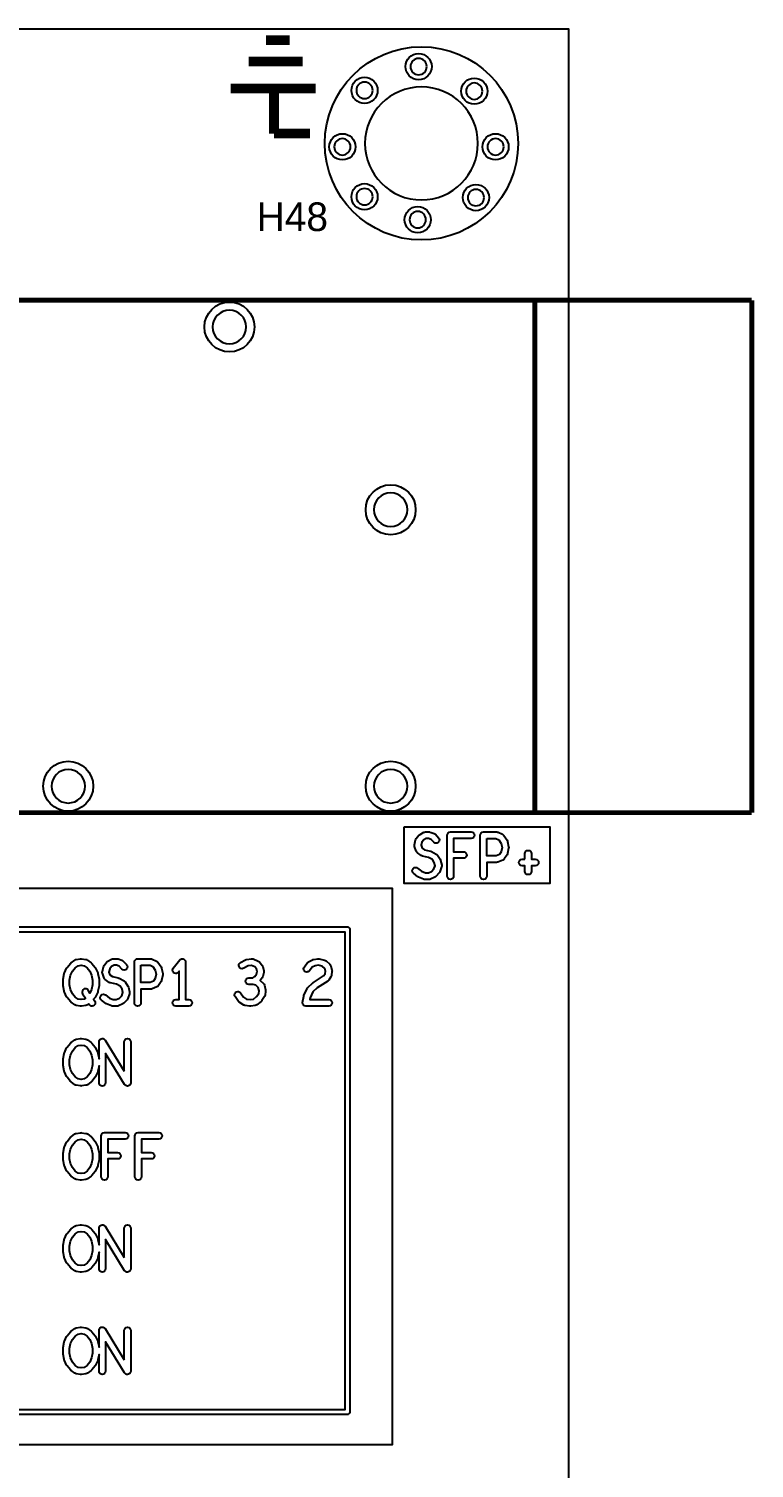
# Model space of a CAD drawing. Extents: x 0 to 260, y 0 to 180.
# Drawn here: x 237.26 to 259.76, y 135.68 to 180.34 of the extents above; entities that cross this region are included whole.
import ezdxf

# ---------------------------------------------------------------- set-up
doc = ezdxf.new("R2010")
doc.units = 0
for name, color, linetype in [('BG_DRILLHOLE', 193, 'CONTINUOUS'), ('BG_OUTLINE', 253, 'CONTINUOUS'), ('BG_SILKSCREEN_TOP', 6, 'CONTINUOUS'), ('PG_SILKSCREEN_TOP', 254, 'CONTINUOUS'), ('PIN_TOP', 96, 'CONTINUOUS'), ('RD_SILKSCREEN_TOP', 85, 'CONTINUOUS')]:
    doc.layers.add(name, color=color, linetype=linetype)

msp = doc.modelspace()

# ---------------------------------------------------------------- linework, layer by layer
at = {"layer": 'BG_DRILLHOLE'}
for points in [[(249.60834, 179.16652, 1), (249.10034, 179.16652, 1)], [(247.93194, 178.42992, 1), (247.42394, 178.42992, 1)], [(251.33554, 178.40452, 1), (250.82754, 178.40452, 1)], [(251.19584, 176.784, 1), (247.69064, 176.784, 1)], [(247.24614, 176.67732, 1), (246.73814, 176.67732, 1)], [(251.99594, 176.67732, 1), (251.48794, 176.67732, 1)], [(247.93194, 175.12792, 1), (247.42394, 175.12792, 1)], [(251.38634, 175.10252, 1), (250.87834, 175.10252, 1)], [(249.58294, 174.41672, 1), (249.07494, 174.41672, 1)], [(244.008402, 171.087034, 1), (242.967002, 171.087034, 1)], [(249.009662, 165.417754, 1), (247.968262, 165.417754, 1)], [(239.009682, 156.837634, 1), (237.968282, 156.837634, 1)], [(249.009662, 156.837634, 1), (247.968262, 156.837634, 1)]]:
    msp.add_lwpolyline(points, format="xyb", close=True, dxfattribs=at)
at = {"layer": 'BG_OUTLINE'}
msp.add_lwpolyline([(0, 180.34), (254, 180.34), (254, 0), (0, 0)], close=True, dxfattribs=at)
at = {"layer": 'BG_SILKSCREEN_TOP'}
for points in [[(248.90984, 155.581858), (253.42342, 155.581858), (253.42342, 153.818844), (248.90984, 153.818844)], [(251.471938, 155.215844), (251.754132, 155.215844), (251.844048, 155.17368), (251.918216, 155.065476), (251.94387, 154.936444), (251.917962, 154.80665), (251.861574, 154.722068), (251.756418, 154.678126), (251.471938, 154.678126)], [(218.694, 153.67), (248.539, 153.67), (248.539, 136.398), (218.694, 136.398)], [(226.343972, 152.3238), (247.0658, 152.3238), (247.0658, 137.4902), (226.343972, 137.4902)], [(240.742978, 151.2824), (241.025172, 151.2824), (241.115088, 151.240236), (241.189256, 151.132032), (241.21491, 151.003), (241.189002, 150.873206), (241.132614, 150.788624), (241.027458, 150.744682), (240.742978, 150.744682)], [(238.790988, 148.789644), (238.887, 148.80463), (238.983012, 148.789644), (239.070388, 148.72716), (239.155478, 148.620988), (239.213136, 148.495004), (239.2426, 148.347176), (239.2426, 148.197824), (239.213136, 148.049996), (239.155478, 147.924012), (239.070388, 147.81784), (238.983012, 147.755356), (238.887, 147.74037), (238.790988, 147.755356), (238.703612, 147.81784), (238.618522, 147.924012), (238.560864, 148.049996), (238.5314, 148.197824), (238.5314, 148.347176), (238.560864, 148.495004), (238.618522, 148.620988), (238.703612, 148.72716)], [(238.790988, 145.868644), (238.887, 145.88363), (238.983012, 145.868644), (239.070388, 145.80616), (239.155478, 145.699988), (239.213136, 145.574004), (239.2426, 145.426176), (239.2426, 145.276824), (239.213136, 145.128996), (239.155478, 145.003012), (239.070388, 144.89684), (238.983012, 144.834356), (238.887, 144.81937), (238.790988, 144.834356), (238.703612, 144.89684), (238.618522, 145.003012), (238.560864, 145.128996), (238.5314, 145.276824), (238.5314, 145.426176), (238.560864, 145.574004), (238.618522, 145.699988), (238.703612, 145.80616)], [(238.790988, 143.011144), (238.887, 143.02613), (238.983012, 143.011144), (239.070388, 142.94866), (239.155478, 142.842488), (239.213136, 142.716504), (239.2426, 142.568676), (239.2426, 142.419324), (239.213136, 142.271496), (239.155478, 142.145512), (239.070388, 142.03934), (238.983012, 141.976856), (238.887, 141.96187), (238.790988, 141.976856), (238.703612, 142.03934), (238.618522, 142.145512), (238.560864, 142.271496), (238.5314, 142.419324), (238.5314, 142.568676), (238.560864, 142.716504), (238.618522, 142.842488), (238.703612, 142.94866)], [(238.790988, 139.836144), (238.887, 139.85113), (238.983012, 139.836144), (239.070388, 139.77366), (239.155478, 139.667488), (239.213136, 139.541504), (239.2426, 139.393676), (239.2426, 139.244324), (239.213136, 139.096496), (239.155478, 138.970512), (239.070388, 138.86434), (238.983012, 138.801856), (238.887, 138.78687), (238.790988, 138.801856), (238.703612, 138.86434), (238.618522, 138.970512), (238.560864, 139.096496), (238.5314, 139.244324), (238.5314, 139.393676), (238.560864, 139.541504), (238.618522, 139.667488), (238.703612, 139.77366)]]:
    msp.add_lwpolyline(points, close=True, dxfattribs=at)
for points in [[(249.517154, 155.407106, -0.123516), (249.56516, 155.419044), (249.683778, 155.419044, -0.086179), (249.718068, 155.413202), (249.836432, 155.370784, -0.115766), (249.875294, 155.345384), (249.976894, 155.23972, -0.193858), (250.005342, 155.169362, -0.414214), (249.903742, 155.067762, -0.204602), (249.83059, 155.099004), (249.7455, 155.187396), (249.665998, 155.215844), (249.59056, 155.215844), (249.512836, 155.174188), (249.45594, 155.102814), (249.433588, 155.005532), (249.464576, 154.915616), (249.538998, 154.862022), (249.721116, 154.82443, -0.076593), (249.750072, 154.813508), (249.902472, 154.728672, -0.118872), (249.937524, 154.696414), (250.02236, 154.569414, -0.091171), (250.036838, 154.535632), (250.07062, 154.38755, -0.056004), (250.07316, 154.364944, -0.083001), (250.067572, 154.331924), (250.016772, 154.183842, -0.108666), (249.994166, 154.146504), (249.892566, 154.040586, -0.092157), (249.86234, 154.018996), (249.726958, 153.955496, -0.110402), (249.683778, 153.945844), (249.548142, 153.945844, -0.099165), (249.509026, 153.953718), (249.356626, 154.017218, -0.066999), (249.333258, 154.030934), (249.197876, 154.136852, -0.23136), (249.15876, 154.216862, -0.414214), (249.26036, 154.318462, -0.16729), (249.322844, 154.296872), (249.447558, 154.199336), (249.568462, 154.149044), (249.661172, 154.149044), (249.758962, 154.195018), (249.83186, 154.270964), (249.86615, 154.370532), (249.842782, 154.472132), (249.782076, 154.563064), (249.664728, 154.628596), (249.476768, 154.667458, -0.104948), (249.43816, 154.684476), (249.319796, 154.769312, -0.155602), (249.282966, 154.818842), (249.232166, 154.966924, -0.083001), (249.226578, 154.999944, -0.056004), (249.229118, 155.02255), (249.2629, 155.170632, -0.112905), (249.282458, 155.211526), (249.36704, 155.317444, -0.101707), (249.398536, 155.343606)], [(250.239022, 155.317444, -0.414214), (250.340622, 155.419044), (250.984258, 155.419044, -1), (250.984258, 155.215844), (250.442222, 155.215844), (250.442222, 154.805126), (250.747022, 154.805126, -1), (250.747022, 154.601926), (250.442222, 154.601926), (250.442222, 154.047444, -1), (250.239022, 154.047444)], [(251.268738, 155.317444, -0.414214), (251.370338, 155.419044), (251.776738, 155.419044, -0.110402), (251.819918, 155.409392), (251.9553, 155.345892, -0.133598), (251.99594, 155.311348), (252.09754, 155.163266, -0.101348), (252.113288, 155.125674), (252.14707, 154.956256, -0.049144), (252.149102, 154.936444, -0.049144), (252.14707, 154.916632), (252.113288, 154.747214, -0.098207), (252.098302, 154.710638), (252.01372, 154.583638, -0.147925), (251.968254, 154.5463), (251.815854, 154.4828, -0.099165), (251.776738, 154.474926), (251.471938, 154.474926), (251.471938, 154.047444, -1), (251.268738, 154.047444)], [(252.6538, 154.572462), (252.6538, 154.745944, -1), (252.857, 154.745944), (252.857, 154.572462), (252.975618, 154.572462, -1), (252.975618, 154.369262), (252.857, 154.369262), (252.857, 154.195526, -1), (252.6538, 154.195526), (252.6538, 154.369262), (252.569218, 154.369262, -1), (252.569218, 154.572462)], [(219.6338, 152.4, -0.414214), (219.71, 152.4762), (247.142, 152.4762, -0.414214), (247.2182, 152.4), (247.2182, 137.414, -0.414214), (247.142, 137.3378), (219.71, 137.3378, -0.414214), (219.6338, 137.414)], [(238.73587, 151.463248), (238.871252, 151.48433, -0.038943), (238.887, 151.4856, -0.038943), (238.902748, 151.48433), (239.03813, 151.463248, -0.117093), (239.081564, 151.445468), (239.200182, 151.360632, -0.068418), (239.220248, 151.341582), (239.321848, 151.214582, -0.061425), (239.335056, 151.1935), (239.402874, 151.045418, -0.058502), (239.409986, 151.022812), (239.443768, 150.853394, -0.049144), (239.4458, 150.833582), (239.4458, 150.664418, -0.049144), (239.443768, 150.644606), (239.409986, 150.475188, -0.058502), (239.402874, 150.452582), (239.335056, 150.3045, -0.061425), (239.321848, 150.283418), (239.276382, 150.226522), (239.312704, 150.166324, -0.135798), (239.327182, 150.114, -0.414214), (239.225582, 150.0124, -0.263207), (239.13846, 150.061676), (239.125252, 150.083774), (239.081564, 150.052532, -0.117093), (239.03813, 150.034752), (238.902748, 150.01367, -0.038943), (238.887, 150.0124, -0.038943), (238.871252, 150.01367), (238.73587, 150.034752, -0.117093), (238.692436, 150.052532), (238.573818, 150.137368, -0.068418), (238.553752, 150.156418), (238.452152, 150.283418, -0.061425), (238.438944, 150.3045), (238.371126, 150.452582, -0.058502), (238.364014, 150.475188), (238.330232, 150.644606, -0.049144), (238.3282, 150.664418), (238.3282, 150.833582, -0.049144), (238.330232, 150.853394), (238.364014, 151.022812, -0.058502), (238.371126, 151.045418), (238.438944, 151.1935, -0.061425), (238.452152, 151.214582), (238.553752, 151.341582, -0.068418), (238.573818, 151.360632), (238.692436, 151.445468, -0.117093)], [(239.882172, 151.4856), (240.001298, 151.4856, -0.086179), (240.035588, 151.479758), (240.153952, 151.43734, -0.115766), (240.192814, 151.41194), (240.294414, 151.306276, -0.193858), (240.322862, 151.235918, -0.414214), (240.221262, 151.134318, -0.204602), (240.14811, 151.16556), (240.06302, 151.253952), (239.983518, 151.2824), (239.90808, 151.2824), (239.830356, 151.240744), (239.77346, 151.16937), (239.751108, 151.072088), (239.782096, 150.982172), (239.856518, 150.928578), (240.038636, 150.890986, -0.076593), (240.067592, 150.880064), (240.219992, 150.795228, -0.118872), (240.255044, 150.76297), (240.33988, 150.63597, -0.091171), (240.354358, 150.602188), (240.38814, 150.454106, -0.056004), (240.39068, 150.4315, -0.083001), (240.385092, 150.39848), (240.334292, 150.250398, -0.108666), (240.311686, 150.21306), (240.210086, 150.107142, -0.092157), (240.17986, 150.085552), (240.044478, 150.022052, -0.110402), (240.001298, 150.0124), (239.865662, 150.0124, -0.099165), (239.826546, 150.020274), (239.674146, 150.083774, -0.066999), (239.650778, 150.09749), (239.515396, 150.203408, -0.23136), (239.47628, 150.283418, -0.414214), (239.57788, 150.385018, -0.16729), (239.640364, 150.363428), (239.765078, 150.265892), (239.885982, 150.2156), (239.978692, 150.2156), (240.076482, 150.261574), (240.14938, 150.33752), (240.18367, 150.437088), (240.160302, 150.538688), (240.099596, 150.62962), (239.982248, 150.695152), (239.794288, 150.734014, -0.104948), (239.75568, 150.751032), (239.637316, 150.835868, -0.155602), (239.600486, 150.885398), (239.549686, 151.03348, -0.083001), (239.544098, 151.0665, -0.056004), (239.546638, 151.089106), (239.58042, 151.237188, -0.112905), (239.599978, 151.278082), (239.68456, 151.384, -0.101707), (239.716056, 151.410162), (239.834674, 151.473662, -0.122248)], [(240.539778, 151.384, -0.414214), (240.641378, 151.4856), (241.047778, 151.4856, -0.110402), (241.090958, 151.475948), (241.22634, 151.412448, -0.133598), (241.26698, 151.377904), (241.36858, 151.229822, -0.101348), (241.384328, 151.19223), (241.41811, 151.022812, -0.049144), (241.420142, 151.003, -0.049144), (241.41811, 150.983188), (241.384328, 150.81377, -0.098207), (241.369342, 150.777194), (241.28476, 150.650194, -0.147925), (241.239294, 150.612856), (241.086894, 150.549356, -0.099165), (241.047778, 150.541482), (240.742978, 150.541482), (240.742978, 150.114, -1), (240.539778, 150.114)], [(241.743992, 151.1935), (241.947192, 151.4475, -0.227899), (242.02644, 151.4856, -0.414214), (242.12804, 151.384), (242.12804, 150.2156), (242.22964, 150.2156, -1), (242.22964, 150.0124), (241.82324, 150.0124, -1), (241.82324, 150.2156), (241.92484, 150.2156), (241.92484, 151.09444), (241.902488, 151.0665, -0.227899), (241.82324, 151.0284, -0.414214), (241.72164, 151.13, -0.170862)], [(244.020848, 151.463502), (244.173248, 151.484584, -0.034516), (244.187218, 151.4856, -0.099165), (244.226334, 151.477726), (244.378734, 151.414226, -0.126029), (244.41912, 151.384), (244.503702, 151.278082, -0.103878), (244.522498, 151.240744), (244.55628, 151.113744, -0.065123), (244.559582, 151.087582, -0.065123), (244.55628, 151.06142), (244.522498, 150.93442, -0.104227), (244.503448, 150.897082), (244.436646, 150.813516), (244.542564, 150.718774, -0.155632), (244.57406, 150.665688), (244.607842, 150.517606, -0.056004), (244.610382, 150.495, -0.032574), (244.60962, 150.481792), (244.592856, 150.354792, -0.114973), (244.5766, 150.311612), (244.491764, 150.184612, -0.080112), (244.469666, 150.16099), (244.334284, 150.055072, -0.127489), (244.287548, 150.034752), (244.152166, 150.01367, -0.038943), (244.136418, 150.0124, -0.034516), (244.122448, 150.013416), (243.970048, 150.034498, -0.105588), (243.93017, 150.048976), (243.794534, 150.133812, -0.103217), (243.764562, 150.162514), (243.662962, 150.310596, -0.151321), (243.645182, 150.368, -0.414214), (243.746782, 150.4696, -0.247488), (243.830602, 150.425404), (243.920264, 150.294848), (244.019578, 150.232872), (244.135656, 150.216616), (244.230144, 150.231348), (244.331744, 150.311104), (244.394482, 150.40483), (244.405658, 150.490174), (244.383052, 150.58898), (244.30355, 150.6601), (244.220238, 150.689818), (244.085618, 150.689818, -1), (244.085618, 150.893018), (244.208808, 150.893018), (244.271038, 150.93188), (244.33149, 151.007318), (244.352826, 151.087582), (244.33149, 151.167846), (244.276372, 151.23668), (244.173756, 151.279606), (244.067584, 151.264874), (243.931948, 151.189436, -0.128076), (243.882418, 151.176482, -0.414214), (243.780818, 151.278082, -0.271972), (243.832888, 151.366728), (243.985288, 151.451564, -0.093132)], [(246.095012, 151.463248), (246.230394, 151.48433, -0.038943), (246.246142, 151.4856, -0.061321), (246.27078, 151.482552), (246.440198, 151.440134, -0.121114), (246.483124, 151.417528), (246.601742, 151.311864, -0.146992), (246.632476, 151.26208), (246.666258, 151.13508, -0.065123), (246.66956, 151.108918, -0.033277), (246.668544, 151.095456), (246.651526, 150.968456, -0.109105), (246.63654, 150.927308), (246.568976, 150.82139, -0.111451), (246.537226, 150.789894), (246.207534, 150.5839), (246.075962, 150.455884), (245.988078, 150.273004), (245.977918, 150.2156), (246.56796, 150.2156, -1), (246.56796, 150.0124), (245.85676, 150.0124, -0.414214), (245.75516, 150.114, -0.043986), (245.756684, 150.13178), (245.790466, 150.32228, -0.067883), (245.798848, 150.348442), (245.900448, 150.560024, -0.088411), (245.921276, 150.58898), (246.073676, 150.737316, -0.053151), (246.090694, 150.750524), (246.409972, 150.949914), (246.453152, 151.017732), (246.464582, 151.102314), (246.443754, 151.180292), (246.366538, 151.249126), (246.241316, 151.280368), (246.143526, 151.265128), (246.058436, 151.219662), (245.96979, 151.108918, -0.227899), (245.890542, 151.070818, -0.414214), (245.788942, 151.172418, -0.170862), (245.811294, 151.235918), (245.912894, 151.362918, -0.101271), (245.944136, 151.38908), (246.062754, 151.45258, -0.08417)], [(238.790988, 151.266144), (238.887, 151.28113), (238.983012, 151.266144), (239.070388, 151.20366), (239.155478, 151.097488), (239.213136, 150.971504), (239.2426, 150.823676), (239.2426, 150.674324), (239.213136, 150.526496), (239.16259, 150.41626), (239.109504, 150.504906, 0.263207), (239.022382, 150.554182, 0.414214), (238.920782, 150.452582, 0.135798), (238.93526, 150.400258), (239.02035, 150.258526), (238.983012, 150.231856), (238.887, 150.21687), (238.790988, 150.231856), (238.703612, 150.29434), (238.618522, 150.400512), (238.560864, 150.526496), (238.5314, 150.674324), (238.5314, 150.823676), (238.560864, 150.971504), (238.618522, 151.097488), (238.703612, 151.20366)], [(240.221262, 147.997672), (240.221262, 148.9075, -1), (240.424462, 148.9075), (240.424462, 147.6375, -0.414214), (240.322862, 147.5359, -0.260983), (240.236248, 147.584414), (239.645698, 148.547328), (239.645698, 147.6375, -1), (239.442498, 147.6375), (239.442498, 148.161248), (239.409986, 147.998688, -0.058502), (239.402874, 147.976082), (239.335056, 147.828, -0.061425), (239.321848, 147.806918), (239.220248, 147.679918, -0.068418), (239.200182, 147.660868), (239.081564, 147.576032, -0.117093), (239.03813, 147.558252), (238.902748, 147.53717, -0.038943), (238.887, 147.5359, -0.038943), (238.871252, 147.53717), (238.73587, 147.558252, -0.117093), (238.692436, 147.576032), (238.573818, 147.660868, -0.068418), (238.553752, 147.679918), (238.452152, 147.806918, -0.061425), (238.438944, 147.828), (238.371126, 147.976082, -0.058502), (238.364014, 147.998688), (238.330232, 148.168106, -0.049144), (238.3282, 148.187918), (238.3282, 148.357082, -0.049144), (238.330232, 148.376894), (238.364014, 148.546312, -0.058502), (238.371126, 148.568918), (238.438944, 148.717, -0.061425), (238.452152, 148.738082), (238.553752, 148.865082, -0.068418), (238.573818, 148.884132), (238.692436, 148.968968, -0.117093), (238.73587, 148.986748), (238.871252, 149.00783, -0.038943), (238.887, 149.0091, -0.038943), (238.902748, 149.00783), (239.03813, 148.986748, -0.117093), (239.081564, 148.968968), (239.200182, 148.884132, -0.068418), (239.220248, 148.865082), (239.321848, 148.738082, -0.061425), (239.335056, 148.717), (239.402874, 148.568918, -0.058502), (239.409986, 148.546312), (239.442498, 148.383752), (239.442498, 148.9075, -0.414214), (239.544098, 149.0091, -0.260983), (239.630712, 148.960586)], [(238.73587, 146.065748), (238.871252, 146.08683, -0.038943), (238.887, 146.0881, -0.038943), (238.902748, 146.08683), (239.03813, 146.065748, -0.117093), (239.081564, 146.047968), (239.200182, 145.963132, -0.068418), (239.220248, 145.944082), (239.321848, 145.817082, -0.061425), (239.335056, 145.796), (239.402874, 145.647918, -0.058502), (239.409986, 145.625312), (239.443768, 145.455894, -0.049144), (239.4458, 145.436082), (239.4458, 145.266918, -0.049144), (239.443768, 145.247106), (239.409986, 145.077688, -0.058502), (239.402874, 145.055082), (239.335056, 144.907, -0.061425), (239.321848, 144.885918), (239.220248, 144.758918, -0.068418), (239.200182, 144.739868), (239.081564, 144.655032, -0.117093), (239.03813, 144.637252), (238.902748, 144.61617, -0.038943), (238.887, 144.6149, -0.038943), (238.871252, 144.61617), (238.73587, 144.637252, -0.117093), (238.692436, 144.655032), (238.573818, 144.739868, -0.068418), (238.553752, 144.758918), (238.452152, 144.885918, -0.061425), (238.438944, 144.907), (238.371126, 145.055082, -0.058502), (238.364014, 145.077688), (238.330232, 145.247106, -0.049144), (238.3282, 145.266918), (238.3282, 145.436082, -0.049144), (238.330232, 145.455894), (238.364014, 145.625312, -0.058502), (238.371126, 145.647918), (238.438944, 145.796, -0.061425), (238.452152, 145.817082), (238.553752, 145.944082, -0.068418), (238.573818, 145.963132), (238.692436, 146.047968, -0.117093)], [(239.510062, 145.9865, -0.414214), (239.611662, 146.0881), (240.255298, 146.0881, -1), (240.255298, 145.8849), (239.713262, 145.8849), (239.713262, 145.474182), (240.018062, 145.474182, -1), (240.018062, 145.270982), (239.713262, 145.270982), (239.713262, 144.7165, -1), (239.510062, 144.7165)], [(240.556542, 145.9865, -0.414214), (240.658142, 146.0881), (241.301778, 146.0881, -1), (241.301778, 145.8849), (240.759742, 145.8849), (240.759742, 145.474182), (241.064542, 145.474182, -1), (241.064542, 145.270982), (240.759742, 145.270982), (240.759742, 144.7165, -1), (240.556542, 144.7165)], [(240.221262, 142.219172), (240.221262, 143.129, -1), (240.424462, 143.129), (240.424462, 141.859, -0.414214), (240.322862, 141.7574, -0.260983), (240.236248, 141.805914), (239.645698, 142.768828), (239.645698, 141.859, -1), (239.442498, 141.859), (239.442498, 142.382748), (239.409986, 142.220188, -0.058502), (239.402874, 142.197582), (239.335056, 142.0495, -0.061425), (239.321848, 142.028418), (239.220248, 141.901418, -0.068418), (239.200182, 141.882368), (239.081564, 141.797532, -0.117093), (239.03813, 141.779752), (238.902748, 141.75867, -0.038943), (238.887, 141.7574, -0.038943), (238.871252, 141.75867), (238.73587, 141.779752, -0.117093), (238.692436, 141.797532), (238.573818, 141.882368, -0.068418), (238.553752, 141.901418), (238.452152, 142.028418, -0.061425), (238.438944, 142.0495), (238.371126, 142.197582, -0.058502), (238.364014, 142.220188), (238.330232, 142.389606, -0.049144), (238.3282, 142.409418), (238.3282, 142.578582, -0.049144), (238.330232, 142.598394), (238.364014, 142.767812, -0.058502), (238.371126, 142.790418), (238.438944, 142.9385, -0.061425), (238.452152, 142.959582), (238.553752, 143.086582, -0.068418), (238.573818, 143.105632), (238.692436, 143.190468, -0.117093), (238.73587, 143.208248), (238.871252, 143.22933, -0.038943), (238.887, 143.2306, -0.038943), (238.902748, 143.22933), (239.03813, 143.208248, -0.117093), (239.081564, 143.190468), (239.200182, 143.105632, -0.068418), (239.220248, 143.086582), (239.321848, 142.959582, -0.061425), (239.335056, 142.9385), (239.402874, 142.790418, -0.058502), (239.409986, 142.767812), (239.442498, 142.605252), (239.442498, 143.129, -0.414214), (239.544098, 143.2306, -0.260983), (239.630712, 143.182086)], [(240.221262, 139.044172), (240.221262, 139.954, -1), (240.424462, 139.954), (240.424462, 138.684, -0.414214), (240.322862, 138.5824, -0.260983), (240.236248, 138.630914), (239.645698, 139.593828), (239.645698, 138.684, -1), (239.442498, 138.684), (239.442498, 139.207748), (239.409986, 139.045188, -0.058502), (239.402874, 139.022582), (239.335056, 138.8745, -0.061425), (239.321848, 138.853418), (239.220248, 138.726418, -0.068418), (239.200182, 138.707368), (239.081564, 138.622532, -0.117093), (239.03813, 138.604752), (238.902748, 138.58367, -0.038943), (238.887, 138.5824, -0.038943), (238.871252, 138.58367), (238.73587, 138.604752, -0.117093), (238.692436, 138.622532), (238.573818, 138.707368, -0.068418), (238.553752, 138.726418), (238.452152, 138.853418, -0.061425), (238.438944, 138.8745), (238.371126, 139.022582, -0.058502), (238.364014, 139.045188), (238.330232, 139.214606, -0.049144), (238.3282, 139.234418), (238.3282, 139.403582, -0.049144), (238.330232, 139.423394), (238.364014, 139.592812, -0.058502), (238.371126, 139.615418), (238.438944, 139.7635, -0.061425), (238.452152, 139.784582), (238.553752, 139.911582, -0.068418), (238.573818, 139.930632), (238.692436, 140.015468, -0.117093), (238.73587, 140.033248), (238.871252, 140.05433, -0.038943), (238.887, 140.0556, -0.038943), (238.902748, 140.05433), (239.03813, 140.033248, -0.117093), (239.081564, 140.015468), (239.200182, 139.930632, -0.068418), (239.220248, 139.911582), (239.321848, 139.784582, -0.061425), (239.335056, 139.7635), (239.402874, 139.615418, -0.058502), (239.409986, 139.592812), (239.442498, 139.430252), (239.442498, 139.954, -0.414214), (239.544098, 140.0556, -0.260983), (239.630712, 140.007086)]]:
    msp.add_lwpolyline(points, format="xyb", close=True, dxfattribs=at)
at = {"layer": 'PG_SILKSCREEN_TOP'}
for points, const_width in [([(245.35384, 179.9844), (244.61724, 179.9844)], 0.3048), ([(245.76024, 179.324), (244.08384, 179.324)], 0.3048), ([(246.16664, 178.4858), (243.52504, 178.4858)], 0.3048), ([(244.87124, 178.4858), (244.87124, 177.0888)], 0.3048), ([(244.87124, 177.0888), (245.98884, 177.0888)], 0.3048), ([(210.688682, 171.917614), (259.687822, 171.917614)], 0.1524), ([(252.956822, 156.017214), (252.956822, 171.892214)], 0.1524), ([(259.687822, 171.917614), (259.687822, 156.017214)], 0.1524), ([(259.687822, 156.017214), (210.688682, 156.017214)], 0.1524)]:
    msp.add_lwpolyline(points, dxfattribs=dict(at, const_width=const_width))
at = {"layer": 'PIN_TOP'}
for centre, radius in [((249.44324, 176.784), 2.9972), ((249.35434, 179.16652), 0.4064), ((247.67794, 178.42992), 0.4064), ((251.08154, 178.40452), 0.4064), ((246.99214, 176.67732), 0.4064), ((251.74194, 176.67732), 0.4064), ((247.67794, 175.12792), 0.4064), ((251.13234, 175.10252), 0.4064), ((249.32894, 174.41672), 0.4064), ((243.487702, 171.087034), 0.7747), ((248.488962, 165.417754), 0.7747), ((238.488982, 156.837634), 0.7747), ((248.488962, 156.837634), 0.7747)]:
    msp.add_circle(centre, radius, dxfattribs=at)

# ---------------------------------------------------------------- texts
at = {"layer": 'RD_SILKSCREEN_TOP', "width": 1.014286}
msp.add_text('H48', height=0.889, dxfattribs=at).set_placement((244.33276, 174.06366))

doc.saveas('drawing.dxf')
